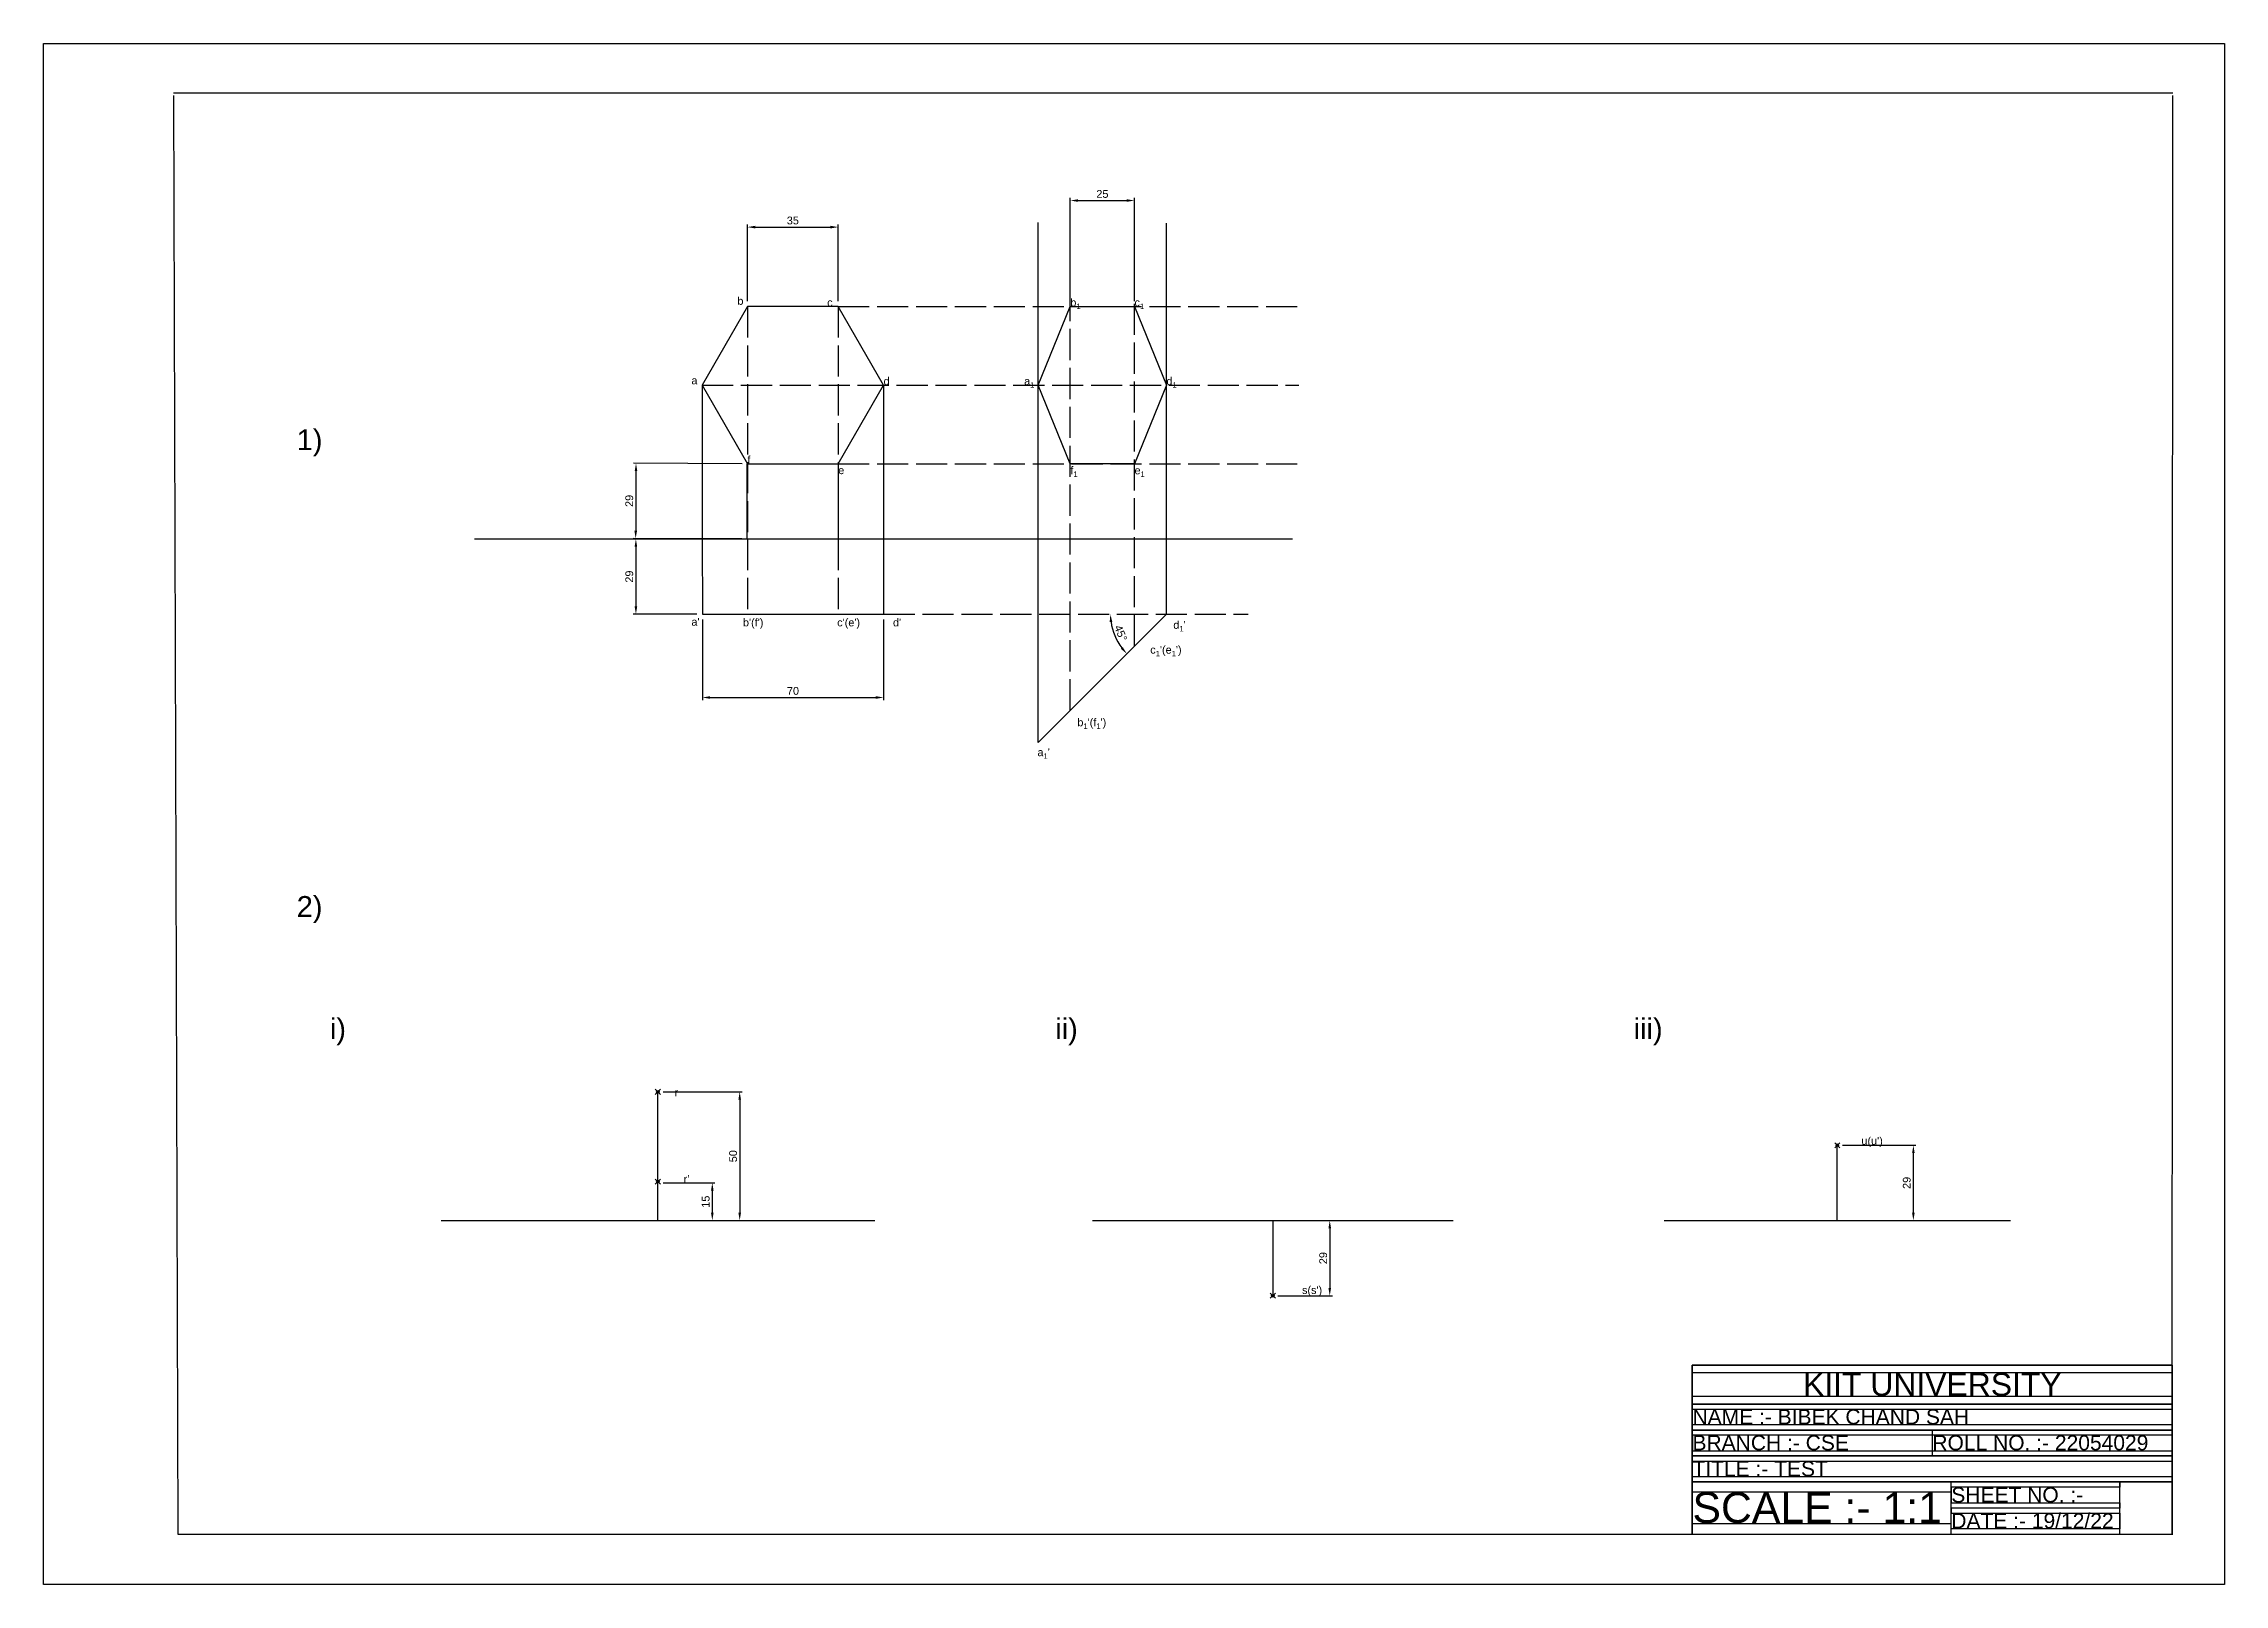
# Model space of a CAD drawing. Header units: millimetres. Extents: x -819 to 22, y -36 to 558.
import ezdxf

# ---------------------------------------------------------------- set-up
doc = ezdxf.new("R2010")
doc.units = ezdxf.units.MM
doc.header["$MEASUREMENT"] = 0
doc.header["$PDMODE"] = 35
doc.header["$PDSIZE"] = -3
doc.linetypes.add('ACAD_ISO02W100', pattern=[15, 12, -3])
doc.styles.get("Standard").update_dxf_attribs({"font": 'arial.ttf'})
doc.dimstyles.get("Standard").update_dxf_attribs({"dimtxt": 3, "dimasz": 3, "dimexe": 1, "dimexo": 2, "dimgap": 1, "dimtad": 1, "dimdec": 0, "dimdsep": 46, "dimtxsty": 'Standard', "dimcen": 2.5, "dimclrd": 2, "dimclre": 1, "dimadec": 0, "dimazin": 0, "dimtfac": 1, "dimtdec": 0, "dimtix": 1, "dimtmove": 0, "dimatfit": 0, "dimfxl": 1, "dimtolj": 1, "dimtzin": 0, "dimarcsym": 0})

# ---------------------------------------------------------------- blocks, each defined once
blk = doc.blocks.new('*D4')
at = {"color": 1, "lineweight": -2, "transparency": 16777216}
for p, q in [((-547.27, 458.91), (-547.27, 488.52)), ((-512.27, 458.91), (-512.27, 488.52))]:
    blk.add_line(p, q, dxfattribs=at)
at = {"color": 2, "lineweight": -2, "transparency": 16777216}
blk.add_line((-544.27, 487.52), (-515.27, 487.52), dxfattribs=at)
at = {"color": 2, "transparency": 16777216}
for points in [[(-544.27, 488.02), (-544.27, 487.02), (-547.27, 487.52)], [(-515.27, 488.02), (-515.27, 487.02), (-512.27, 487.52)]]:
    blk.add_solid(points, dxfattribs=at)
at = {"layer": 'Defpoints', "color": 0, "transparency": 16777216}
for p in [(-512.27, 487.52), (-547.27, 456.91), (-512.27, 456.91)]:
    blk.add_point(p, dxfattribs=at)
at = {"color": 0, "transparency": 16777216, "insert": (-529.77, 490.06), "char_height": 3, "attachment_point": 5}
blk.add_mtext('\\A1;35', dxfattribs=at)
blk = doc.blocks.new('*D5')
at = {"color": 1, "lineweight": -2, "transparency": 16777216}
for p, q in [((-549.27, 396.29), (-591.25, 396.46)), ((-549.39, 367.29), (-591.37, 367.46))]:
    blk.add_line(p, q, dxfattribs=at)
at = {"color": 2, "lineweight": -2, "transparency": 16777216}
blk.add_line((-590.26, 393.46), (-590.36, 370.45), dxfattribs=at)
at = {"color": 2, "transparency": 16777216}
for points in [[(-590.76, 393.46), (-589.76, 393.45), (-590.25, 396.46)], [(-590.86, 370.46), (-589.86, 370.45), (-590.37, 367.45)]]:
    blk.add_solid(points, dxfattribs=at)
at = {"layer": 'Defpoints', "color": 0, "transparency": 16777216}
for p in [(-547.27, 396.29), (-590.37, 367.45), (-547.39, 367.28)]:
    blk.add_point(p, dxfattribs=at)
at = {"color": 0, "transparency": 16777216, "insert": (-592.84, 381.97), "char_height": 3, "attachment_point": 5, "rotation": 89.77147}
blk.add_mtext('\\A1;29', dxfattribs=at)
blk = doc.blocks.new('*D6')
at = {"color": 1, "lineweight": -2, "transparency": 16777216}
for p, q in [((-564.66, 336.28), (-564.66, 305.17)), ((-494.77, 336.28), (-494.77, 305.17))]:
    blk.add_line(p, q, dxfattribs=at)
at = {"color": 2, "lineweight": -2, "transparency": 16777216}
blk.add_line((-561.66, 306.17), (-497.77, 306.17), dxfattribs=at)
at = {"color": 2, "transparency": 16777216}
for points in [[(-561.66, 306.67), (-561.66, 305.67), (-564.66, 306.17)], [(-497.77, 306.67), (-497.77, 305.67), (-494.77, 306.17)]]:
    blk.add_solid(points, dxfattribs=at)
at = {"layer": 'Defpoints', "color": 0, "transparency": 16777216}
for p in [(-564.66, 338.28), (-494.77, 338.28), (-494.77, 306.17)]:
    blk.add_point(p, dxfattribs=at)
at = {"color": 0, "transparency": 16777216, "insert": (-529.72, 308.7), "char_height": 3, "attachment_point": 5}
blk.add_mtext('\\A1;70', dxfattribs=at)
blk = doc.blocks.new('*D7')
at = {"color": 2, "lineweight": -2, "transparency": 16777216}
blk.add_arc((-385.71, 338.28), 21.57, 187.9745, 217.0255, dxfattribs=at)
at = {"color": 2, "transparency": 16777216}
for points in [[(-407.58, 335.26), (-406.58, 335.33), (-407.29, 338.28)], [(-402.56, 325.62), (-403.31, 324.96), (-400.97, 323.03)]]:
    blk.add_solid(points, dxfattribs=at)
at = {"layer": 'Defpoints', "color": 0, "transparency": 16777216}
for p in [(-494.77, 338.28), (-385.71, 338.28), (-354.21, 338.28), (-406.55, 332.7), (-435.13, 288.86)]:
    blk.add_point(p, dxfattribs=at)
at = {"color": 0, "transparency": 16777216, "insert": (-403.31, 330.99), "char_height": 3, "attachment_point": 5, "rotation": 292.5}
blk.add_mtext('\\A1;45°', dxfattribs=at)
blk = doc.blocks.new('*D8')
at = {"color": 1, "lineweight": -2, "transparency": 16777216}
for p, q in [((-422.76, 458.91), (-422.76, 498.76)), ((-398.01, 458.91), (-398.01, 498.76))]:
    blk.add_line(p, q, dxfattribs=at)
at = {"color": 2, "lineweight": -2, "transparency": 16777216}
blk.add_line((-419.76, 497.76), (-401.01, 497.76), dxfattribs=at)
at = {"color": 2, "transparency": 16777216}
for points in [[(-419.76, 498.26), (-419.76, 497.26), (-422.76, 497.76)], [(-401.01, 498.26), (-401.01, 497.26), (-398.01, 497.76)]]:
    blk.add_solid(points, dxfattribs=at)
at = {"layer": 'Defpoints', "color": 0, "transparency": 16777216}
for p in [(-398.01, 497.76), (-422.76, 456.91), (-398.01, 456.91)]:
    blk.add_point(p, dxfattribs=at)
at = {"color": 0, "transparency": 16777216, "insert": (-410.39, 500.29), "char_height": 3, "attachment_point": 5}
blk.add_mtext('\\A1;25', dxfattribs=at)
blk = doc.blocks.new('*D17')
at = {"color": 1, "lineweight": -2, "transparency": 16777216}
for p, q in [((-566.77, 367.28), (-591.29, 367.28)), ((-566.77, 338.28), (-591.29, 338.28))]:
    blk.add_line(p, q, dxfattribs=at)
at = {"color": 2, "lineweight": -2, "transparency": 16777216}
blk.add_line((-590.29, 364.28), (-590.29, 341.28), dxfattribs=at)
at = {"color": 2, "transparency": 16777216}
for points in [[(-590.79, 364.28), (-589.79, 364.28), (-590.29, 367.28)], [(-590.79, 341.28), (-589.79, 341.28), (-590.29, 338.28)]]:
    blk.add_solid(points, dxfattribs=at)
at = {"layer": 'Defpoints', "color": 0, "transparency": 16777216}
for p in [(-564.77, 367.28), (-590.29, 338.28), (-564.77, 338.28)]:
    blk.add_point(p, dxfattribs=at)
at = {"color": 0, "transparency": 16777216, "insert": (-592.83, 352.78), "char_height": 3, "attachment_point": 5, "rotation": 90}
blk.add_mtext('\\A1;29', dxfattribs=at)
blk = doc.blocks.new('*D18')
at = {"color": 1, "lineweight": -2, "transparency": 16777216}
for p, q in [((-579.8, 119.05), (-559.83, 119.05)), ((-579.8, 104.54), (-559.83, 104.54))]:
    blk.add_line(p, q, dxfattribs=at)
at = {"color": 2, "lineweight": -2, "transparency": 16777216}
blk.add_line((-560.83, 116.05), (-560.83, 107.54), dxfattribs=at)
at = {"color": 2, "transparency": 16777216}
for points in [[(-561.33, 116.05), (-560.33, 116.05), (-560.83, 119.05)], [(-561.33, 107.54), (-560.33, 107.54), (-560.83, 104.54)]]:
    blk.add_solid(points, dxfattribs=at)
at = {"layer": 'Defpoints', "color": 0, "transparency": 16777216}
for p in [(-581.8, 119.05), (-581.8, 104.54), (-560.83, 104.54)]:
    blk.add_point(p, dxfattribs=at)
at = {"color": 0, "transparency": 16777216, "insert": (-563.36, 111.8), "char_height": 3, "attachment_point": 5, "rotation": 90}
blk.add_mtext('\\A1;15', dxfattribs=at)
blk = doc.blocks.new('*D20')
at = {"color": 1, "lineweight": -2, "transparency": 16777216}
for p, q in [((-579.8, 154.12), (-549.26, 154.12)), ((-579.8, 104.54), (-549.26, 104.54))]:
    blk.add_line(p, q, dxfattribs=at)
at = {"color": 2, "lineweight": -2, "transparency": 16777216}
blk.add_line((-550.26, 151.12), (-550.26, 107.54), dxfattribs=at)
at = {"color": 2, "transparency": 16777216}
for points in [[(-550.76, 151.12), (-549.76, 151.12), (-550.26, 154.12)], [(-550.76, 107.54), (-549.76, 107.54), (-550.26, 104.54)]]:
    blk.add_solid(points, dxfattribs=at)
at = {"layer": 'Defpoints', "color": 0, "transparency": 16777216}
for p in [(-581.8, 154.12), (-581.8, 104.54), (-550.26, 104.54)]:
    blk.add_point(p, dxfattribs=at)
at = {"color": 0, "transparency": 16777216, "insert": (-552.79, 129.33), "char_height": 3, "attachment_point": 5, "rotation": 90}
blk.add_mtext('\\A1;50', dxfattribs=at)
blk = doc.blocks.new('*D21')
at = {"color": 1, "lineweight": -2, "transparency": 16777216}
for p, q in [((-342.67, 104.54), (-321.71, 104.54)), ((-342.67, 75.54), (-321.71, 75.54))]:
    blk.add_line(p, q, dxfattribs=at)
at = {"color": 2, "lineweight": -2, "transparency": 16777216}
blk.add_line((-322.71, 101.54), (-322.71, 78.54), dxfattribs=at)
at = {"color": 2, "transparency": 16777216}
for points in [[(-323.21, 101.54), (-322.21, 101.54), (-322.71, 104.54)], [(-323.21, 78.54), (-322.21, 78.54), (-322.71, 75.54)]]:
    blk.add_solid(points, dxfattribs=at)
at = {"layer": 'Defpoints', "color": 0, "transparency": 16777216}
for p in [(-344.67, 104.54), (-344.67, 75.54), (-322.71, 75.54)]:
    blk.add_point(p, dxfattribs=at)
at = {"color": 0, "transparency": 16777216, "insert": (-325.24, 90.04), "char_height": 3, "attachment_point": 5, "rotation": 90}
blk.add_mtext('\\A1;29', dxfattribs=at)
blk = doc.blocks.new('*D22')
at = {"color": 1, "lineweight": -2, "transparency": 16777216}
for p, q in [((-124.98, 133.54), (-96.64, 133.54)), ((-124.98, 104.54), (-96.64, 104.54))]:
    blk.add_line(p, q, dxfattribs=at)
at = {"color": 2, "lineweight": -2, "transparency": 16777216}
blk.add_line((-97.64, 107.54), (-97.64, 130.54), dxfattribs=at)
at = {"color": 2, "transparency": 16777216}
for points in [[(-98.14, 130.54), (-97.14, 130.54), (-97.64, 133.54)], [(-98.14, 107.54), (-97.14, 107.54), (-97.64, 104.54)]]:
    blk.add_solid(points, dxfattribs=at)
at = {"layer": 'Defpoints', "color": 0, "transparency": 16777216}
for p in [(-126.98, 133.54), (-97.64, 133.54), (-126.98, 104.54)]:
    blk.add_point(p, dxfattribs=at)
at = {"color": 0, "transparency": 16777216, "insert": (-100.18, 119.04), "char_height": 3, "attachment_point": 5, "rotation": 90}
blk.add_mtext('\\A1;29', dxfattribs=at)

msp = doc.modelspace()

# ---------------------------------------------------------------- linework, layer by layer
at = {"lineweight": 30}
for p, q in [((-818.7, 558.26), (22.3, 558.26)), ((-818.7, -35.74), (-818.7, 558.26)), ((22.3, 558.26), (22.3, -35.74)), ((2.36, 539.11), (-768.64, 539.11)), ((-768.64, 538.26), (-766.97, -16.42)), ((2.17, -16.41), (2.36, 538.26)), ((-766.97, -16.42), (2.36, -16.41)), ((22.3, -35.74), (-818.7, -35.74))]:
    msp.add_line(p, q, dxfattribs=at)
for p, q in [((-435.13, 288.86), (-435.13, 489.35)), ((-385.71, 338.28), (-385.71, 489.04)), ((-564.77, 426.6), (-564.77, 367.28)), ((-494.77, 426.6), (-494.77, 367.28)), ((-547.39, 367.28), (-547.39, 396.28)), ((-512.27, 396.29), (-512.27, 367.28)), ((-652.49, 367.28), (-337.08, 367.28)), ((-564.77, 367.28), (-564.66, 338.28)), ((-494.77, 367.28), (-494.77, 338.28)), ((-581.8, 119.54), (-581.8, 154.12)), ((-126.98, 104.54), (-126.98, 133.54)), ((-581.8, 104.54), (-581.8, 119.54)), ((-665.44, 104.54), (-498.15, 104.54)), ((-414.25, 104.54), (-275.09, 104.54)), ((-344.67, 104.54), (-344.67, 75.54)), ((-193.75, 104.54), (-60.22, 104.54)), ((-183.01, 48.76), (2.17, 48.76)), ((-183.01, 48.76), (-183.01, 48.76)), ((-183.01, 48.76), (2.17, 48.76)), ((2.17, 45.76), (-182.83, 45.76)), ((2.17, 48.76), (2.17, -16.24)), ((-182.83, 36.76), (2.17, 36.76)), ((-182.83, 31.76), (2.17, 31.76)), ((2.17, 25.76), (-182.83, 25.76)), ((2.17, 21.76), (-182.83, 21.76)), ((-182.83, 21.76), (-182.83, 15.76)), ((-90.33, 13.76), (-90.33, 23.76)), ((-182.83, 15.76), (2.17, 15.76)), ((-182.83, 11.76), (2.17, 11.76)), ((2.17, 5.76), (-182.83, 5.76)), ((-83.01, -16.41), (-83.01, 3.59)), ((-18.01, 1.68), (-83.01, 1.68)), ((-83.01, 1.68), (-83.01, -4.32)), ((-18.01, -16.32), (-18.01, 3.68)), ((-18.01, 3.68), (-18.01, 1.68)), ((2.17, 3.76), (2.17, -0.24)), ((-83.01, -0.24), (-182.83, -0.24)), ((-83.01, -4.32), (-18.01, -4.32)), ((-18.01, -6.32), (-83.01, -6.32)), ((-83.01, -6.32), (-83.01, -8.32)), ((-83.01, -8.32), (-18.01, -8.32)), ((-18.01, -4.32), (-18.01, -6.32)), ((-18.01, -8.32), (-18.01, -14.32)), ((-183.01, -16.41), (-83.01, -16.41)), ((-182.83, -12.24), (-83.01, -12.24)), ((-18.01, -14.32), (-83.01, -14.32)), ((-83.01, -16.41), (-18.01, -16.41)), ((-18.01, -16.41), (2.17, -16.41))]:
    msp.add_line(p, q)
at = {"linetype": 'ACAD_ISO02W100'}
for p, q in [((-422.76, 301.24), (-422.76, 489.35)), ((-398.01, 325.99), (-398.01, 489.04)), ((-547.27, 456.91), (-547.27, 367.28)), ((-512.27, 456.91), (-512.27, 367.28)), ((-512.27, 456.91), (-334.94, 456.91)), ((-564.77, 426.6), (-334.58, 426.6)), ((-512.27, 396.29), (-333.51, 396.29)), ((-547.27, 367.28), (-547.27, 338.28)), ((-512.27, 367.28), (-512.27, 338.28)), ((-494.77, 338.28), (-354.21, 338.28))]:
    msp.add_line(p, q, dxfattribs=at)
at = {"color": 180, "lineweight": 30, "true_color": 0x3c16e9}
for p, q in [((-435.13, 426.6), (-422.76, 456.91)), ((-422.76, 456.91), (-398.01, 456.91)), ((-398.01, 456.91), (-385.71, 426.6)), ((-422.76, 396.29), (-435.13, 426.6)), ((-385.71, 426.6), (-398.01, 396.29)), ((-398.01, 396.29), (-422.76, 396.29)), ((-564.66, 338.28), (-494.77, 338.28)), ((-385.71, 338.28), (-435.13, 288.86))]:
    msp.add_line(p, q, dxfattribs=at)
at = {"lineweight": 35}
for p, q in [((-183.01, 48.76), (-183.01, -16.41)), ((2.17, 48.76), (-183.01, 48.76)), ((2.17, 33.76), (-182.83, 33.76)), ((-182.83, 23.76), (2.17, 23.76)), ((-182.83, 13.76), (2.17, 13.76)), ((-182.83, 3.76), (2.17, 3.76))]:
    msp.add_line(p, q, dxfattribs=at)
at = {"color": 180, "lineweight": 30, "true_color": 0x3c16e9}
msp.add_lwpolyline([(-512.27, 456.91), (-547.27, 456.91), (-564.77, 426.6), (-547.27, 396.29), (-512.27, 396.29), (-494.77, 426.6)], close=True, dxfattribs=at)
for p in [(-581.8, 154.12), (-126.98, 133.54), (-581.8, 119.54), (-344.67, 75.54)]:
    msp.add_point(p)

# ---------------------------------------------------------------- texts
at = {"attachment_point": 1}
for s, width, heights, insert, char_height in [('b', 7.0731, [0], (-551.15, 460.56), 3), ('c', 7.0731, [0], (-516.51, 459.96), 3), ('\\A1;b{\\H0.7x;\\S^ 1;}', 7.0731, [0], (-422.76, 459.96), 3), ('\\A1;c{\\H0.7x;\\S^ 1;}', 7.0731, [0], (-398.01, 459.96), 3), ('a', 7.0731, [0], (-568.89, 429.92), 3), ('d', 7.0731, [0], (-494.77, 429.65), 3), ('\\A1;a{\\H0.7x;\\S^ 1;}', 7.0731, [0], (-440.57, 429.65), 3), ('\\A1;d{\\H0.7x;\\S^ 1;}', 7.0731, [0], (-385.71, 429.65), 3), ('1)', 24.2141, [0], (-721.1, 409.53), 8), ('f', 7.0731, [0], (-547.27, 399.33), 3), ('\\A1;f{\\H0.7x;\\S^ 1;}', 7.0731, [0], (-422.76, 395.24), 3), ('e', 7.0731, [0], (-512.27, 395.29), 3), ('\\A1;e{\\H0.7x;\\S^ 1;}', 7.0731, [0], (-398.01, 395.24), 3), ("a'", 7.0731, [0], (-568.89, 336.84), 3), ("b'(f')", 7.0731, [0], (-549, 336.6), 3), ("c'(e')", 7.0731, [0], (-512.66, 336.6), 3), ("d'", 7.0731, [0], (-491.15, 336.6), 3), ("\\A1;d{\\H0.7x;\\S^ 1;\\H1.42857x;'}", 7.0731, [0], (-383.04, 335.66), 3), ("\\A1;c{\\H0.7x;\\S^ 1;\\H1.42857x;'(e\\H0.7x;\\S^ 1;\\H1.42857x;')}", 7.0731, [0], (-391.93, 326.08), 3), ("\\A1;b{\\H0.7x;\\S^ 1;\\H1.42857x;'(f\\H0.7x;\\S^ 1;\\H1.42857x;')}", 7.0731, [3.05], (-420.05, 298.1), 3), ("\\A1;a{\\H0.7x;\\S^ 1;\\H1.42857x;'}", 7.0731, [0], (-435.44, 286.56), 3), ('2)', 24.2141, [0], (-721.1, 229.61), 8), ('i)', 24.2141, [0], (-708.3, 182.49), 8), ('ii)', 24.2141, [0], (-428.57, 182.49), 8), ('iii)', 24.2141, [0], (-205.51, 182.49), 8), ('r', 17.7492, [0], (-575.36, 155.44), 3), ("u(u')", 17.7492, [0], (-117.67, 136.75), 3), ("r'", 17.7492, [0], (-571.85, 122.05), 3), ("s(s')", 17.7492, [0], (-333.41, 79.22), 3), ('\\pxqc;KIIT UNIVERSITY', 185, [9], (-182.83, 45.76), 8.8), ('NAME :- BIBEK CHAND SAH', 185, [0], (-182.83, 31.76), 5.8), ('BRANCH :- CSE', 92.5, [0], (-182.83, 21.76), 5.8), ('ROLL NO. :- 22054029', 92.5, [0], (-90.33, 21.76), 5.8), ('TITLE :- TEST', 185, [0], (-182.83, 11.76), 5.8), ('SHEET NO. :- ', 65, [0], (-83.01, 1.68), 5.8), ('SCALE :- 1:1', 99.8207, [0], (-182.83, -0.24), 11.8), ('DATE :- 19/12/22', 65, [0], (-83.01, -8.32), 5.8)]:
    msp.add_mtext_dynamic_manual_height_columns(s, width=width, gutter_width=1, heights=heights, dxfattribs=dict(at, insert=insert, char_height=char_height))

# ---------------------------------------------------------------- dimensions: what is measured, and where the dimension line sits
for p1, p2, distance, picture, middle in [((-422.76, 456.91), (-398.01, 456.91), 40.85, '*D8', (-410.39, 500.29)), ((-547.27, 456.91), (-512.27, 456.91), 30.62, '*D4', (-529.77, 490.06)), ((-547.27, 396.29), (-547.39, 367.28), -42.98, '*D5', (-592.84, 381.97)), ((-564.66, 338.28), (-494.77, 338.28), -32.11, '*D6', (-529.72, 308.7))]:
    dim = msp.add_aligned_dim(p1=p1, p2=p2, distance=distance, dimstyle='Standard')
    dim.commit()
    dim.dimension.update_dxf_attribs({"geometry": picture, "text_midpoint": middle})
for base, p1, p2, picture, middle in [((-590.29, 338.28), (-564.77, 367.28), (-564.77, 338.28), '*D17', (-592.83, 352.78)), ((-550.26, 104.54), (-581.8, 154.12), (-581.8, 104.54), '*D20', (-552.79, 129.33)), ((-97.64, 133.54), (-126.98, 104.54), (-126.98, 133.54), '*D22', (-100.18, 119.04)), ((-560.83, 104.54), (-581.8, 119.05), (-581.8, 104.54), '*D18', (-563.36, 111.8)), ((-322.71, 75.54), (-344.67, 104.54), (-344.67, 75.54), '*D21', (-325.24, 90.04))]:
    dim = msp.add_linear_dim(base=base, p1=p1, p2=p2, angle=90, dimstyle='Standard')
    dim.commit()
    dim.dimension.update_dxf_attribs({"geometry": picture, "text_midpoint": middle})
dim = msp.add_angular_dim_2l(base=(-406.55, 332.7), line1=((-385.71, 338.28), (-435.13, 288.86)), line2=((-494.77, 338.28), (-354.21, 338.28)), dimstyle='Standard')
dim.commit()
dim.dimension.update_dxf_attribs({"geometry": '*D7', "text_midpoint": (-403.31, 330.99)})

doc.saveas('drawing.dxf')
